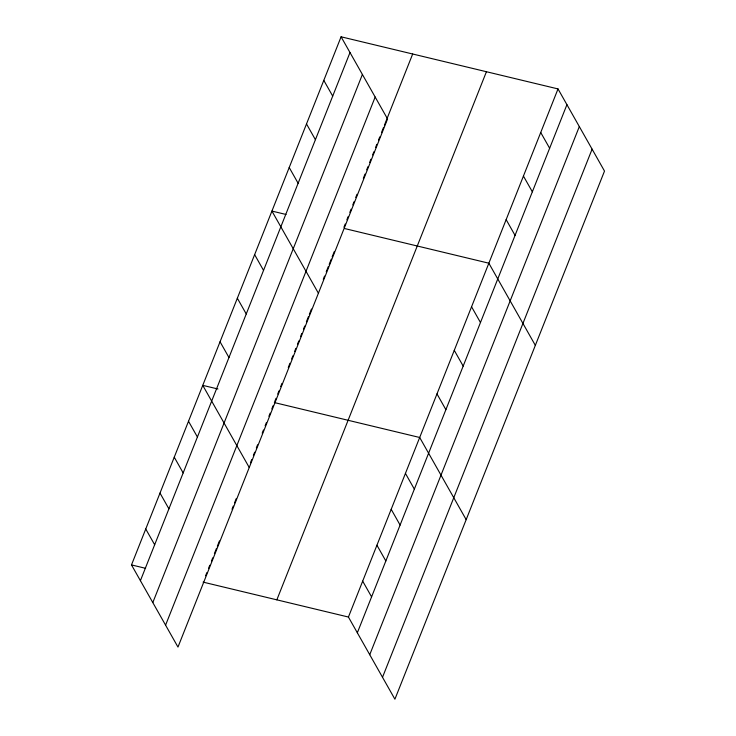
<?xml version="1.0" encoding="UTF-8"?>
<svg xmlns="http://www.w3.org/2000/svg" width="736" height="736" viewBox="0 0 736 736"><rect width="100%" height="100%" fill="white"/><g stroke="black" fill="none" stroke-linecap="round" stroke-linejoin="round"><path stroke-width="1.1" d="M341.09 36.8L387.568 118.956L177.983 647.073L131.496 564.917L341.09 36.8L558.017 88.927L604.504 171.083L394.91 699.2L348.432 617.044L203.09 582.121M140.41 580.667L349.996 52.541M152.803 602.582L362.397 74.456M165.582 625.158L375.167 97.042M205.602 575.782L206.862 572.617M208.536 568.385L209.797 565.22M211.471 560.998L212.732 557.824M214.406 553.601L216.504 548.32M217.341 546.213L219.438 540.923M232.015 509.238L233.266 506.074M234.526 502.9L236.201 498.677M250.452 462.769L251.712 459.595M253.386 455.372L254.647 452.208M256.321 447.976L257.582 444.811M262.191 433.191L263.451 430.026M265.126 425.794L266.386 422.63M268.898 416.291L270.158 413.126M271.832 408.894L273.093 405.729M274.767 401.497L276.037 398.314M277.72 394.054L278.99 390.871M280.674 386.621L281.934 383.428M288.264 367.494L289.947 363.244M291.64 358.993L292.9 355.801M294.593 351.55L295.854 348.367M297.546 344.117L298.807 340.924M300.49 336.674L301.76 333.491M303.444 329.231L304.713 326.048M306.397 321.798L308.504 316.48M309.35 314.355L311.457 309.046M323.27 279.294L324.53 276.101M326.223 271.851L328.33 266.533M329.176 264.408L331.283 259.1M332.129 256.974L334.236 251.657M343.933 227.222L345.202 224.029M346.886 219.779L348.146 216.596M349.839 212.345L351.1 209.153M352.792 204.902L354.053 201.71M355.746 197.46L357.006 194.276M363.336 178.333L365.019 174.082M366.703 169.832L367.972 166.649M369.656 162.398L370.926 159.206M372.609 154.956L373.879 151.772M375.562 147.522L376.832 144.33M378.516 140.079L379.785 136.887M381.469 132.636L383.576 127.328M384.422 125.203L412.675 54.004M276.846 599.84L486.432 71.723M348.432 617.044L558.017 88.927M357.337 632.794L566.932 104.668M369.739 654.709L579.324 126.583M382.508 677.286L592.103 149.169M286.028 214.47L271.924 211.076L318.403 293.232M344.632 228.546L488.851 263.203L535.339 345.359M217.948 389.004L202.759 385.36L249.237 467.516M274.344 402.564L419.695 437.488L466.173 519.644M131.496 564.917L145.599 568.312M540.73 132.498L549.636 148.24M523.434 176.07L532.349 191.811M506.147 219.632L515.053 235.382M471.564 306.774L480.47 322.524M323.794 80.371L332.709 96.112M454.268 350.345L463.183 366.086M306.507 123.942L315.413 139.684M436.982 393.916L445.887 409.658M289.211 167.514L298.126 183.255M405.435 473.395L414.35 489.146M254.638 254.647L263.543 270.397M391.184 509.312L400.099 525.053M237.342 298.218L246.247 313.968M376.933 545.22L385.839 560.97M362.682 581.136L371.588 596.878M220.055 341.789L228.96 357.53M188.508 421.268L197.414 437.018M174.257 457.185L183.163 472.926M160.006 493.092L168.912 508.843M145.756 529.009L154.661 544.75"/></g></svg>
